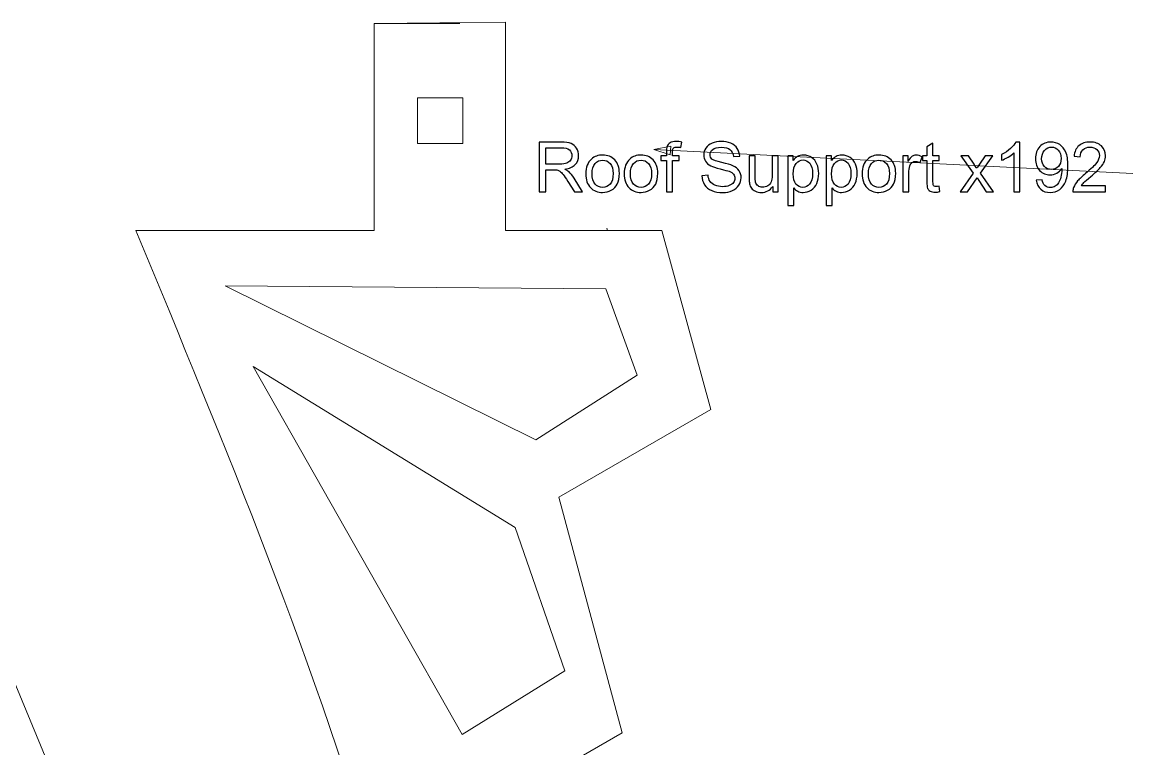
# Model space of a CAD drawing. Header units: inches. Extents: x -60.4 to -14.9, y -20.3 to 14.1.
# Drawn here: x -21.366 to -18.684, y -13.742 to -11.988 of the extents above; entities that cross this region are included whole.
import ezdxf

# ---------------------------------------------------------------- set-up
doc = ezdxf.new("R2010")
doc.units = ezdxf.units.IN
doc.header["$MEASUREMENT"] = 0
doc.layers.add('Master Desktop', color=7, linetype='Continuous', plot=False)

msp = doc.modelspace()

# ---------------------------------------------------------------- linework, layer by layer
at = {"layer": 'Master Desktop', "lineweight": 9}
msp.add_open_spline([(-20.589, -14.1475), (-20.589, -14.1475), (-20.4895, -14.1148), (-20.4895, -14.1148), (-20.4895, -14.1148), (-20.6534, -13.5391), (-20.8791, -13.0033), (-21.091, -12.491), (-21.091, -12.491), (-21.091, -12.491), (-20.5155, -12.491), (-20.5155, -12.491), (-20.5155, -12.491), (-20.5155, -12.491), (-20.5155, -12.241), (-20.5155, -12.241), (-20.5155, -12.241), (-20.5155, -12.241), (-20.5158, -11.991), (-20.5158, -11.991), (-20.5158, -11.991), (-20.5158, -11.991), (-20.1986, -11.9882), (-20.1986, -11.9882), (-20.1986, -11.9882), (-20.1986, -11.9882), (-20.1989, -12.241), (-20.1989, -12.241), (-20.1989, -12.241), (-20.1989, -12.241), (-20.1989, -12.491), (-20.1989, -12.491), (-20.1989, -12.491), (-20.1989, -12.491), (-19.8208, -12.491), (-19.8208, -12.491), (-19.8208, -12.491), (-19.8208, -12.491), (-19.7031, -12.9231), (-19.7031, -12.9231), (-19.7031, -12.9231), (-19.7031, -12.9231), (-20.0695, -13.1346), (-20.0695, -13.1346), (-20.0695, -13.1346), (-20.0695, -13.1346), (-19.9171, -13.7033), (-19.9171, -13.7033), (-19.9171, -13.7033), (-19.9171, -13.7033), (-20.2807, -13.9132), (-20.2807, -13.9132), (-20.2807, -13.9132), (-20.2807, -13.9132), (-20.1525, -14.3914), (-20.1525, -14.3914), (-20.1525, -14.3914), (-20.1525, -14.3914), (-20.3746, -14.529), (-20.3746, -14.529), (-20.3746, -14.529), (-20.3746, -14.529), (-20.4671, -14.5679), (-20.4671, -14.5679), (-20.4671, -14.5679), (-20.4671, -14.5679), (-20.6886, -14.6111), (-20.6886, -14.6111), (-20.6886, -14.6111), (-20.6886, -14.6111), (-20.7922, -14.2223), (-20.7922, -14.2223), (-20.7922, -14.2223), (-20.7922, -14.2223), (-20.589, -14.1475), (-20.589, -14.1475)], degree=3, knots=[0, 0, 0, 0, 0.05, 0.05, 0.05, 0.05, 0.1, 0.1, 0.1, 0.1, 0.15, 0.15, 0.15, 0.15, 0.2, 0.2, 0.2, 0.2, 0.25, 0.25, 0.25, 0.25, 0.3, 0.3, 0.3, 0.3, 0.35, 0.35, 0.35, 0.35, 0.4, 0.4, 0.4, 0.4, 0.45, 0.45, 0.45, 0.45, 0.5, 0.5, 0.5, 0.5, 0.55, 0.55, 0.55, 0.55, 0.6, 0.6, 0.6, 0.6, 0.65, 0.65, 0.65, 0.65, 0.7, 0.7, 0.7, 0.7, 0.75, 0.75, 0.75, 0.75, 0.8, 0.8, 0.8, 0.8, 0.85, 0.85, 0.85, 0.85, 0.9, 0.9, 0.9, 0.9, 1, 1, 1, 1], dxfattribs=at)
at = {"layer": 'Master Desktop', "color": 1, "lineweight": 9}
for points in [[(-20.5158, -11.991), (-20.5158, -11.991), (-20.3089, -11.991), (-20.3089, -11.991)], [(-20.6256, -12.491), (-20.6256, -12.491), (-21.091, -12.491), (-21.091, -12.491)], [(-19.9524, -12.491), (-19.9524, -12.491), (-20.1989, -12.491), (-20.1989, -12.491)], [(-19.9524, -12.491), (-19.9524, -12.491), (-19.954, -12.4852), (-19.954, -12.4852)]]:
    msp.add_open_spline(points, degree=3, dxfattribs=at)
at = {"layer": 'Master Desktop', "color": 5, "lineweight": 9}
for points in [[(-20.4112, -12.171), (-20.4112, -12.171), (-20.4112, -12.281), (-20.4112, -12.281), (-20.4112, -12.281), (-20.4112, -12.281), (-20.3012, -12.281), (-20.3012, -12.281), (-20.3012, -12.281), (-20.3012, -12.281), (-20.3012, -12.171), (-20.3012, -12.171), (-20.3012, -12.171), (-20.3012, -12.171), (-20.4112, -12.171), (-20.4112, -12.171)], [(-20.1257, -12.9964), (-20.1257, -12.9964), (-20.8757, -12.6241), (-20.8757, -12.6241), (-20.8757, -12.6241), (-20.8757, -12.6241), (-19.9564, -12.6319), (-19.9564, -12.6319), (-19.9564, -12.6319), (-19.9564, -12.6319), (-19.8809, -12.8402), (-19.8809, -12.8402), (-19.8809, -12.8402), (-19.8809, -12.8402), (-20.1257, -12.9964), (-20.1257, -12.9964)], [(-20.3028, -13.7074), (-20.3028, -13.7074), (-20.808, -12.8194), (-20.808, -12.8194), (-20.808, -12.8194), (-20.808, -12.8194), (-20.1752, -13.2074), (-20.1752, -13.2074), (-20.1752, -13.2074), (-20.1752, -13.2074), (-20.0554, -13.5537), (-20.0554, -13.5537), (-20.0554, -13.5537), (-20.0554, -13.5537), (-20.3028, -13.7074), (-20.3028, -13.7074)]]:
    msp.add_open_spline(points, degree=3, knots=[0, 0, 0, 0, 0.2, 0.2, 0.2, 0.2, 0.4, 0.4, 0.4, 0.4, 0.6, 0.6, 0.6, 0.6, 1, 1, 1, 1], dxfattribs=at)
at = {"layer": 'Master Desktop', "color": 155}
for points, knots in [([(-20.1173, -12.3972), (-20.1173, -12.3972), (-20.1173, -12.2779), (-20.1173, -12.2779), (-20.1173, -12.2779), (-20.1173, -12.2779), (-20.0644, -12.2779), (-20.0644, -12.2779), (-20.0644, -12.2779), (-20.0537, -12.2779), (-20.0457, -12.279), (-20.0401, -12.2811), (-20.0401, -12.2811), (-20.0346, -12.2832), (-20.0302, -12.287), (-20.0269, -12.2924), (-20.0269, -12.2924), (-20.0236, -12.2979), (-20.0219, -12.3039), (-20.0219, -12.3104), (-20.0219, -12.3104), (-20.0219, -12.3189), (-20.0247, -12.326), (-20.0302, -12.3318), (-20.0302, -12.3318), (-20.0356, -12.3376), (-20.0441, -12.3413), (-20.0555, -12.3429), (-20.0555, -12.3429), (-20.0513, -12.3449), (-20.0482, -12.3469), (-20.046, -12.3488), (-20.046, -12.3488), (-20.0414, -12.3531), (-20.037, -12.3584), (-20.0329, -12.3647), (-20.0329, -12.3647), (-20.0329, -12.3647), (-20.0123, -12.3972), (-20.0123, -12.3972), (-20.0123, -12.3972), (-20.0123, -12.3972), (-20.032, -12.3972), (-20.032, -12.3972), (-20.032, -12.3972), (-20.032, -12.3972), (-20.0478, -12.3724), (-20.0478, -12.3724), (-20.0478, -12.3724), (-20.0524, -12.3652), (-20.0562, -12.3597), (-20.0592, -12.3559), (-20.0592, -12.3559), (-20.0622, -12.3521), (-20.0648, -12.3495), (-20.0672, -12.3479), (-20.0672, -12.3479), (-20.0695, -12.3464), (-20.0719, -12.3454), (-20.0744, -12.3448), (-20.0744, -12.3448), (-20.0762, -12.3444), (-20.0791, -12.3442), (-20.0832, -12.3442), (-20.0832, -12.3442), (-20.0832, -12.3442), (-20.1014, -12.3442), (-20.1014, -12.3442), (-20.1014, -12.3442), (-20.1014, -12.3442), (-20.1014, -12.3972), (-20.1014, -12.3972), (-20.1014, -12.3972), (-20.1014, -12.3972), (-20.1173, -12.3972), (-20.1173, -12.3972)], [0, 0, 0, 0, 0.05, 0.05, 0.05, 0.05, 0.1, 0.1, 0.1, 0.1, 0.15, 0.15, 0.15, 0.15, 0.2, 0.2, 0.2, 0.2, 0.25, 0.25, 0.25, 0.25, 0.3, 0.3, 0.3, 0.3, 0.35, 0.35, 0.35, 0.35, 0.4, 0.4, 0.4, 0.4, 0.45, 0.45, 0.45, 0.45, 0.5, 0.5, 0.5, 0.5, 0.55, 0.55, 0.55, 0.55, 0.6, 0.6, 0.6, 0.6, 0.65, 0.65, 0.65, 0.65, 0.7, 0.7, 0.7, 0.7, 0.75, 0.75, 0.75, 0.75, 0.8, 0.8, 0.8, 0.8, 0.85, 0.85, 0.85, 0.85, 0.9, 0.9, 0.9, 0.9, 1, 1, 1, 1]), ([(-19.8102, -12.3972), (-19.8102, -12.3972), (-19.8102, -12.3221), (-19.8102, -12.3221), (-19.8102, -12.3221), (-19.8102, -12.3221), (-19.8232, -12.3221), (-19.8232, -12.3221), (-19.8232, -12.3221), (-19.8232, -12.3221), (-19.8232, -12.3107), (-19.8232, -12.3107), (-19.8232, -12.3107), (-19.8232, -12.3107), (-19.8102, -12.3107), (-19.8102, -12.3107), (-19.8102, -12.3107), (-19.8102, -12.3107), (-19.8102, -12.3016), (-19.8102, -12.3016), (-19.8102, -12.3016), (-19.8102, -12.2957), (-19.8097, -12.2914), (-19.8087, -12.2886), (-19.8087, -12.2886), (-19.8072, -12.2849), (-19.8048, -12.2818), (-19.8012, -12.2794), (-19.8012, -12.2794), (-19.7977, -12.2771), (-19.7927, -12.2759), (-19.7864, -12.2759), (-19.7864, -12.2759), (-19.7822, -12.2759), (-19.7777, -12.2764), (-19.7727, -12.2774), (-19.7727, -12.2774), (-19.7727, -12.2774), (-19.7749, -12.2902), (-19.7749, -12.2902), (-19.7749, -12.2902), (-19.7779, -12.2897), (-19.7808, -12.2894), (-19.7835, -12.2894), (-19.7835, -12.2894), (-19.7879, -12.2894), (-19.7911, -12.2903), (-19.7929, -12.2922), (-19.7929, -12.2922), (-19.7948, -12.2941), (-19.7957, -12.2976), (-19.7957, -12.3028), (-19.7957, -12.3028), (-19.7957, -12.3028), (-19.7957, -12.3107), (-19.7957, -12.3107), (-19.7957, -12.3107), (-19.7957, -12.3107), (-19.7789, -12.3107), (-19.7789, -12.3107), (-19.7789, -12.3107), (-19.7789, -12.3107), (-19.7789, -12.3221), (-19.7789, -12.3221), (-19.7789, -12.3221), (-19.7789, -12.3221), (-19.7955, -12.3221), (-19.7955, -12.3221), (-19.7955, -12.3221), (-19.7955, -12.3221), (-19.7955, -12.3972), (-19.7955, -12.3972), (-19.7955, -12.3972), (-19.7955, -12.3972), (-19.8102, -12.3972), (-19.8102, -12.3972)], [0, 0, 0, 0, 0.05, 0.05, 0.05, 0.05, 0.1, 0.1, 0.1, 0.1, 0.15, 0.15, 0.15, 0.15, 0.2, 0.2, 0.2, 0.2, 0.25, 0.25, 0.25, 0.25, 0.3, 0.3, 0.3, 0.3, 0.35, 0.35, 0.35, 0.35, 0.4, 0.4, 0.4, 0.4, 0.45, 0.45, 0.45, 0.45, 0.5, 0.5, 0.5, 0.5, 0.55, 0.55, 0.55, 0.55, 0.6, 0.6, 0.6, 0.6, 0.65, 0.65, 0.65, 0.65, 0.7, 0.7, 0.7, 0.7, 0.75, 0.75, 0.75, 0.75, 0.8, 0.8, 0.8, 0.8, 0.85, 0.85, 0.85, 0.85, 0.9, 0.9, 0.9, 0.9, 1, 1, 1, 1]), ([(-19.7244, -12.3589), (-19.7244, -12.3589), (-19.7096, -12.3576), (-19.7096, -12.3576), (-19.7096, -12.3576), (-19.7089, -12.3636), (-19.7072, -12.3685), (-19.7047, -12.3723), (-19.7047, -12.3723), (-19.7021, -12.3762), (-19.6981, -12.3793), (-19.6927, -12.3817), (-19.6927, -12.3817), (-19.6872, -12.384), (-19.6811, -12.3852), (-19.6744, -12.3852), (-19.6744, -12.3852), (-19.6683, -12.3852), (-19.663, -12.3843), (-19.6584, -12.3825), (-19.6584, -12.3825), (-19.6538, -12.3807), (-19.6504, -12.3782), (-19.6481, -12.3751), (-19.6481, -12.3751), (-19.6459, -12.372), (-19.6447, -12.3686), (-19.6447, -12.3649), (-19.6447, -12.3649), (-19.6447, -12.3612), (-19.6458, -12.3579), (-19.648, -12.3551), (-19.648, -12.3551), (-19.6502, -12.3523), (-19.6537, -12.35), (-19.6587, -12.3481), (-19.6587, -12.3481), (-19.6619, -12.3469), (-19.669, -12.3449), (-19.68, -12.3423), (-19.68, -12.3423), (-19.691, -12.3396), (-19.6986, -12.3372), (-19.703, -12.3348), (-19.703, -12.3348), (-19.7087, -12.3318), (-19.7129, -12.3281), (-19.7157, -12.3237), (-19.7157, -12.3237), (-19.7185, -12.3193), (-19.7199, -12.3143), (-19.7199, -12.3088), (-19.7199, -12.3088), (-19.7199, -12.3028), (-19.7182, -12.2971), (-19.7148, -12.2919), (-19.7148, -12.2919), (-19.7114, -12.2867), (-19.7064, -12.2827), (-19.6998, -12.28), (-19.6998, -12.28), (-19.6932, -12.2772), (-19.6859, -12.2759), (-19.6779, -12.2759), (-19.6779, -12.2759), (-19.6691, -12.2759), (-19.6613, -12.2773), (-19.6545, -12.2802), (-19.6545, -12.2802), (-19.6478, -12.283), (-19.6426, -12.2872), (-19.6389, -12.2927), (-19.6389, -12.2927), (-19.6353, -12.2983), (-19.6334, -12.3046), (-19.6331, -12.3116), (-19.6331, -12.3116), (-19.6331, -12.3116), (-19.6482, -12.3127), (-19.6482, -12.3127), (-19.6482, -12.3127), (-19.649, -12.3052), (-19.6518, -12.2995), (-19.6565, -12.2957), (-19.6565, -12.2957), (-19.6612, -12.2918), (-19.6681, -12.2899), (-19.6773, -12.2899), (-19.6773, -12.2899), (-19.6869, -12.2899), (-19.6938, -12.2916), (-19.6982, -12.2951), (-19.6982, -12.2951), (-19.7025, -12.2986), (-19.7047, -12.3029), (-19.7047, -12.3078), (-19.7047, -12.3078), (-19.7047, -12.3121), (-19.7032, -12.3156), (-19.7001, -12.3184), (-19.7001, -12.3184), (-19.697, -12.3211), (-19.6891, -12.324), (-19.6763, -12.3269), (-19.6763, -12.3269), (-19.6635, -12.3298), (-19.6547, -12.3323), (-19.6499, -12.3345), (-19.6499, -12.3345), (-19.643, -12.3377), (-19.6378, -12.3417), (-19.6345, -12.3466), (-19.6345, -12.3466), (-19.6312, -12.3515), (-19.6296, -12.3572), (-19.6296, -12.3636), (-19.6296, -12.3636), (-19.6296, -12.3699), (-19.6314, -12.3759), (-19.635, -12.3815), (-19.635, -12.3815), (-19.6387, -12.3871), (-19.6439, -12.3914), (-19.6507, -12.3946), (-19.6507, -12.3946), (-19.6575, -12.3977), (-19.6651, -12.3992), (-19.6736, -12.3992), (-19.6736, -12.3992), (-19.6844, -12.3992), (-19.6934, -12.3976), (-19.7007, -12.3945), (-19.7007, -12.3945), (-19.708, -12.3914), (-19.7137, -12.3866), (-19.7179, -12.3803), (-19.7179, -12.3803), (-19.722, -12.374), (-19.7242, -12.3669), (-19.7244, -12.3589)], [0, 0, 0, 0, 0.027778, 0.027778, 0.027778, 0.027778, 0.055556, 0.055556, 0.055556, 0.055556, 0.083333, 0.083333, 0.083333, 0.083333, 0.111111, 0.111111, 0.111111, 0.111111, 0.138889, 0.138889, 0.138889, 0.138889, 0.166667, 0.166667, 0.166667, 0.166667, 0.194444, 0.194444, 0.194444, 0.194444, 0.222222, 0.222222, 0.222222, 0.222222, 0.25, 0.25, 0.25, 0.25, 0.277778, 0.277778, 0.277778, 0.277778, 0.305556, 0.305556, 0.305556, 0.305556, 0.333333, 0.333333, 0.333333, 0.333333, 0.361111, 0.361111, 0.361111, 0.361111, 0.388889, 0.388889, 0.388889, 0.388889, 0.416667, 0.416667, 0.416667, 0.416667, 0.444444, 0.444444, 0.444444, 0.444444, 0.472222, 0.472222, 0.472222, 0.472222, 0.5, 0.5, 0.5, 0.5, 0.527778, 0.527778, 0.527778, 0.527778, 0.555556, 0.555556, 0.555556, 0.555556, 0.583333, 0.583333, 0.583333, 0.583333, 0.611111, 0.611111, 0.611111, 0.611111, 0.638889, 0.638889, 0.638889, 0.638889, 0.666667, 0.666667, 0.666667, 0.666667, 0.694444, 0.694444, 0.694444, 0.694444, 0.722222, 0.722222, 0.722222, 0.722222, 0.75, 0.75, 0.75, 0.75, 0.777778, 0.777778, 0.777778, 0.777778, 0.805556, 0.805556, 0.805556, 0.805556, 0.833333, 0.833333, 0.833333, 0.833333, 0.861111, 0.861111, 0.861111, 0.861111, 0.888889, 0.888889, 0.888889, 0.888889, 0.916667, 0.916667, 0.916667, 0.916667, 0.944444, 0.944444, 0.944444, 0.944444, 1, 1, 1, 1]), ([(-19.1518, -12.3841), (-19.1518, -12.3841), (-19.1498, -12.3971), (-19.1498, -12.3971), (-19.1498, -12.3971), (-19.1539, -12.3979), (-19.1576, -12.3984), (-19.1608, -12.3984), (-19.1608, -12.3984), (-19.1661, -12.3984), (-19.1702, -12.3976), (-19.1732, -12.3959), (-19.1732, -12.3959), (-19.1761, -12.3942), (-19.1782, -12.392), (-19.1794, -12.3892), (-19.1794, -12.3892), (-19.1806, -12.3865), (-19.1811, -12.3807), (-19.1811, -12.3719), (-19.1811, -12.3719), (-19.1811, -12.3719), (-19.1811, -12.3221), (-19.1811, -12.3221), (-19.1811, -12.3221), (-19.1811, -12.3221), (-19.192, -12.3221), (-19.192, -12.3221), (-19.192, -12.3221), (-19.192, -12.3221), (-19.192, -12.3107), (-19.192, -12.3107), (-19.192, -12.3107), (-19.192, -12.3107), (-19.1811, -12.3107), (-19.1811, -12.3107), (-19.1811, -12.3107), (-19.1811, -12.3107), (-19.1811, -12.2893), (-19.1811, -12.2893), (-19.1811, -12.2893), (-19.1811, -12.2893), (-19.1665, -12.2805), (-19.1665, -12.2805), (-19.1665, -12.2805), (-19.1665, -12.2805), (-19.1665, -12.3107), (-19.1665, -12.3107), (-19.1665, -12.3107), (-19.1665, -12.3107), (-19.1518, -12.3107), (-19.1518, -12.3107), (-19.1518, -12.3107), (-19.1518, -12.3107), (-19.1518, -12.3221), (-19.1518, -12.3221), (-19.1518, -12.3221), (-19.1518, -12.3221), (-19.1665, -12.3221), (-19.1665, -12.3221), (-19.1665, -12.3221), (-19.1665, -12.3221), (-19.1665, -12.3727), (-19.1665, -12.3727), (-19.1665, -12.3727), (-19.1665, -12.3769), (-19.1662, -12.3796), (-19.1657, -12.3808), (-19.1657, -12.3808), (-19.1652, -12.382), (-19.1644, -12.3829), (-19.1632, -12.3837), (-19.1632, -12.3837), (-19.162, -12.3844), (-19.1604, -12.3847), (-19.1582, -12.3847), (-19.1582, -12.3847), (-19.1566, -12.3847), (-19.1544, -12.3845), (-19.1518, -12.3841)], [0, 0, 0, 0, 0.047619, 0.047619, 0.047619, 0.047619, 0.095238, 0.095238, 0.095238, 0.095238, 0.142857, 0.142857, 0.142857, 0.142857, 0.190476, 0.190476, 0.190476, 0.190476, 0.238095, 0.238095, 0.238095, 0.238095, 0.285714, 0.285714, 0.285714, 0.285714, 0.333333, 0.333333, 0.333333, 0.333333, 0.380952, 0.380952, 0.380952, 0.380952, 0.428571, 0.428571, 0.428571, 0.428571, 0.47619, 0.47619, 0.47619, 0.47619, 0.52381, 0.52381, 0.52381, 0.52381, 0.571429, 0.571429, 0.571429, 0.571429, 0.619048, 0.619048, 0.619048, 0.619048, 0.666667, 0.666667, 0.666667, 0.666667, 0.714286, 0.714286, 0.714286, 0.714286, 0.761905, 0.761905, 0.761905, 0.761905, 0.809524, 0.809524, 0.809524, 0.809524, 0.857143, 0.857143, 0.857143, 0.857143, 0.904762, 0.904762, 0.904762, 0.904762, 1, 1, 1, 1]), ([(-18.9567, -12.3972), (-18.9567, -12.3972), (-18.9714, -12.3972), (-18.9714, -12.3972), (-18.9714, -12.3972), (-18.9714, -12.3972), (-18.9714, -12.3038), (-18.9714, -12.3038), (-18.9714, -12.3038), (-18.9749, -12.3072), (-18.9795, -12.3106), (-18.9852, -12.3139), (-18.9852, -12.3139), (-18.991, -12.3173), (-18.9961, -12.3198), (-19.0007, -12.3215), (-19.0007, -12.3215), (-19.0007, -12.3215), (-19.0007, -12.3073), (-19.0007, -12.3073), (-19.0007, -12.3073), (-18.9925, -12.3035), (-18.9853, -12.2988), (-18.9792, -12.2933), (-18.9792, -12.2933), (-18.973, -12.2879), (-18.9687, -12.2826), (-18.9661, -12.2774), (-18.9661, -12.2774), (-18.9661, -12.2774), (-18.9567, -12.2774), (-18.9567, -12.2774), (-18.9567, -12.2774), (-18.9567, -12.2774), (-18.9567, -12.3972), (-18.9567, -12.3972)], [0, 0, 0, 0, 0.1, 0.1, 0.1, 0.1, 0.2, 0.2, 0.2, 0.2, 0.3, 0.3, 0.3, 0.3, 0.4, 0.4, 0.4, 0.4, 0.5, 0.5, 0.5, 0.5, 0.6, 0.6, 0.6, 0.6, 0.7, 0.7, 0.7, 0.7, 0.8, 0.8, 0.8, 0.8, 1, 1, 1, 1]), ([(-18.9168, -12.3696), (-18.9168, -12.3696), (-18.9028, -12.3684), (-18.9028, -12.3684), (-18.9028, -12.3684), (-18.9016, -12.375), (-18.8994, -12.3798), (-18.896, -12.3827), (-18.896, -12.3827), (-18.8926, -12.3857), (-18.8883, -12.3872), (-18.883, -12.3872), (-18.883, -12.3872), (-18.8785, -12.3872), (-18.8746, -12.3862), (-18.8712, -12.3841), (-18.8712, -12.3841), (-18.8678, -12.3821), (-18.865, -12.3793), (-18.8629, -12.3758), (-18.8629, -12.3758), (-18.8607, -12.3724), (-18.8589, -12.3677), (-18.8574, -12.3619), (-18.8574, -12.3619), (-18.856, -12.356), (-18.8552, -12.35), (-18.8552, -12.3439), (-18.8552, -12.3439), (-18.8552, -12.3433), (-18.8553, -12.3423), (-18.8553, -12.341), (-18.8553, -12.341), (-18.8582, -12.3457), (-18.8622, -12.3495), (-18.8673, -12.3524), (-18.8673, -12.3524), (-18.8724, -12.3553), (-18.8779, -12.3567), (-18.8837, -12.3567), (-18.8837, -12.3567), (-18.8936, -12.3567), (-18.9019, -12.3531), (-18.9088, -12.346), (-18.9088, -12.346), (-18.9156, -12.3388), (-18.919, -12.3294), (-18.919, -12.3177), (-18.919, -12.3177), (-18.919, -12.3056), (-18.9154, -12.2958), (-18.9083, -12.2884), (-18.9083, -12.2884), (-18.9012, -12.2811), (-18.8923, -12.2774), (-18.8815, -12.2774), (-18.8815, -12.2774), (-18.8738, -12.2774), (-18.8667, -12.2795), (-18.8603, -12.2837), (-18.8603, -12.2837), (-18.8539, -12.2878), (-18.849, -12.2938), (-18.8457, -12.3015), (-18.8457, -12.3015), (-18.8423, -12.3092), (-18.8407, -12.3204), (-18.8407, -12.3351), (-18.8407, -12.3351), (-18.8407, -12.3503), (-18.8423, -12.3625), (-18.8456, -12.3715), (-18.8456, -12.3715), (-18.8489, -12.3806), (-18.8539, -12.3874), (-18.8604, -12.3921), (-18.8604, -12.3921), (-18.8669, -12.3969), (-18.8745, -12.3992), (-18.8833, -12.3992), (-18.8833, -12.3992), (-18.8927, -12.3992), (-18.9003, -12.3966), (-18.9062, -12.3914), (-18.9062, -12.3914), (-18.9121, -12.3862), (-18.9156, -12.3789), (-18.9168, -12.3696)], [0, 0, 0, 0, 0.043478, 0.043478, 0.043478, 0.043478, 0.086957, 0.086957, 0.086957, 0.086957, 0.130435, 0.130435, 0.130435, 0.130435, 0.173913, 0.173913, 0.173913, 0.173913, 0.217391, 0.217391, 0.217391, 0.217391, 0.26087, 0.26087, 0.26087, 0.26087, 0.304348, 0.304348, 0.304348, 0.304348, 0.347826, 0.347826, 0.347826, 0.347826, 0.391304, 0.391304, 0.391304, 0.391304, 0.434783, 0.434783, 0.434783, 0.434783, 0.478261, 0.478261, 0.478261, 0.478261, 0.521739, 0.521739, 0.521739, 0.521739, 0.565217, 0.565217, 0.565217, 0.565217, 0.608696, 0.608696, 0.608696, 0.608696, 0.652174, 0.652174, 0.652174, 0.652174, 0.695652, 0.695652, 0.695652, 0.695652, 0.73913, 0.73913, 0.73913, 0.73913, 0.782609, 0.782609, 0.782609, 0.782609, 0.826087, 0.826087, 0.826087, 0.826087, 0.869565, 0.869565, 0.869565, 0.869565, 0.913043, 0.913043, 0.913043, 0.913043, 1, 1, 1, 1]), ([(-18.7495, -12.3832), (-18.7495, -12.3832), (-18.7495, -12.3972), (-18.7495, -12.3972), (-18.7495, -12.3972), (-18.7495, -12.3972), (-18.8285, -12.3972), (-18.8285, -12.3972), (-18.8285, -12.3972), (-18.8286, -12.3937), (-18.828, -12.3903), (-18.8267, -12.387), (-18.8267, -12.387), (-18.8247, -12.3817), (-18.8215, -12.3764), (-18.817, -12.3712), (-18.817, -12.3712), (-18.8125, -12.366), (-18.8061, -12.36), (-18.7978, -12.3532), (-18.7978, -12.3532), (-18.7849, -12.3425), (-18.7761, -12.3341), (-18.7716, -12.3279), (-18.7716, -12.3279), (-18.7669, -12.3217), (-18.7646, -12.3158), (-18.7646, -12.3102), (-18.7646, -12.3102), (-18.7646, -12.3044), (-18.7667, -12.2995), (-18.7709, -12.2955), (-18.7709, -12.2955), (-18.7751, -12.2916), (-18.7805, -12.2896), (-18.7872, -12.2896), (-18.7872, -12.2896), (-18.7943, -12.2896), (-18.7999, -12.2917), (-18.8042, -12.2959), (-18.8042, -12.2959), (-18.8084, -12.3001), (-18.8106, -12.3059), (-18.8106, -12.3134), (-18.8106, -12.3134), (-18.8106, -12.3134), (-18.8256, -12.3119), (-18.8256, -12.3119), (-18.8256, -12.3119), (-18.8246, -12.3007), (-18.8207, -12.2921), (-18.814, -12.2862), (-18.814, -12.2862), (-18.8072, -12.2803), (-18.7982, -12.2774), (-18.7869, -12.2774), (-18.7869, -12.2774), (-18.7754, -12.2774), (-18.7663, -12.2806), (-18.7597, -12.2869), (-18.7597, -12.2869), (-18.753, -12.2933), (-18.7496, -12.3012), (-18.7496, -12.3106), (-18.7496, -12.3106), (-18.7496, -12.3153), (-18.7506, -12.32), (-18.7526, -12.3246), (-18.7526, -12.3246), (-18.7545, -12.3293), (-18.7578, -12.3341), (-18.7623, -12.3392), (-18.7623, -12.3392), (-18.7669, -12.3443), (-18.7744, -12.3514), (-18.7849, -12.3602), (-18.7849, -12.3602), (-18.7937, -12.3676), (-18.7994, -12.3726), (-18.8019, -12.3753), (-18.8019, -12.3753), (-18.8044, -12.3779), (-18.8064, -12.3806), (-18.8081, -12.3832), (-18.8081, -12.3832), (-18.8081, -12.3832), (-18.7495, -12.3832), (-18.7495, -12.3832)], [0, 0, 0, 0, 0.043478, 0.043478, 0.043478, 0.043478, 0.086957, 0.086957, 0.086957, 0.086957, 0.130435, 0.130435, 0.130435, 0.130435, 0.173913, 0.173913, 0.173913, 0.173913, 0.217391, 0.217391, 0.217391, 0.217391, 0.26087, 0.26087, 0.26087, 0.26087, 0.304348, 0.304348, 0.304348, 0.304348, 0.347826, 0.347826, 0.347826, 0.347826, 0.391304, 0.391304, 0.391304, 0.391304, 0.434783, 0.434783, 0.434783, 0.434783, 0.478261, 0.478261, 0.478261, 0.478261, 0.521739, 0.521739, 0.521739, 0.521739, 0.565217, 0.565217, 0.565217, 0.565217, 0.608696, 0.608696, 0.608696, 0.608696, 0.652174, 0.652174, 0.652174, 0.652174, 0.695652, 0.695652, 0.695652, 0.695652, 0.73913, 0.73913, 0.73913, 0.73913, 0.782609, 0.782609, 0.782609, 0.782609, 0.826087, 0.826087, 0.826087, 0.826087, 0.869565, 0.869565, 0.869565, 0.869565, 0.913043, 0.913043, 0.913043, 0.913043, 1, 1, 1, 1]), ([(-20.1014, -12.3306), (-20.1014, -12.3306), (-20.0675, -12.3306), (-20.0675, -12.3306), (-20.0675, -12.3306), (-20.0603, -12.3306), (-20.0547, -12.3298), (-20.0507, -12.3283), (-20.0507, -12.3283), (-20.0466, -12.3268), (-20.0435, -12.3244), (-20.0414, -12.3211), (-20.0414, -12.3211), (-20.0393, -12.3179), (-20.0383, -12.3143), (-20.0383, -12.3104), (-20.0383, -12.3104), (-20.0383, -12.3048), (-20.0403, -12.3001), (-20.0444, -12.2965), (-20.0444, -12.2965), (-20.0485, -12.2929), (-20.0549, -12.2911), (-20.0637, -12.2911), (-20.0637, -12.2911), (-20.0637, -12.2911), (-20.1014, -12.2911), (-20.1014, -12.2911), (-20.1014, -12.2911), (-20.1014, -12.2911), (-20.1014, -12.3306), (-20.1014, -12.3306)], [0, 0, 0, 0, 0.111111, 0.111111, 0.111111, 0.111111, 0.222222, 0.222222, 0.222222, 0.222222, 0.333333, 0.333333, 0.333333, 0.333333, 0.444444, 0.444444, 0.444444, 0.444444, 0.555556, 0.555556, 0.555556, 0.555556, 0.666667, 0.666667, 0.666667, 0.666667, 0.777778, 0.777778, 0.777778, 0.777778, 1, 1, 1, 1]), ([(-18.857, -12.3169), (-18.857, -12.3085), (-18.8592, -12.3019), (-18.8637, -12.2969), (-18.8637, -12.2969), (-18.8681, -12.292), (-18.8735, -12.2896), (-18.8798, -12.2896), (-18.8798, -12.2896), (-18.8864, -12.2896), (-18.892, -12.2922), (-18.8968, -12.2975), (-18.8968, -12.2975), (-18.9016, -12.3028), (-18.904, -12.3097), (-18.904, -12.3181), (-18.904, -12.3181), (-18.904, -12.3257), (-18.9017, -12.3319), (-18.8972, -12.3366), (-18.8972, -12.3366), (-18.8926, -12.3414), (-18.887, -12.3437), (-18.8802, -12.3437), (-18.8802, -12.3437), (-18.8734, -12.3437), (-18.8679, -12.3414), (-18.8635, -12.3366), (-18.8635, -12.3366), (-18.8592, -12.3319), (-18.857, -12.3253), (-18.857, -12.3169)], [0, 0, 0, 0, 0.111111, 0.111111, 0.111111, 0.111111, 0.222222, 0.222222, 0.222222, 0.222222, 0.333333, 0.333333, 0.333333, 0.333333, 0.444444, 0.444444, 0.444444, 0.444444, 0.555556, 0.555556, 0.555556, 0.555556, 0.666667, 0.666667, 0.666667, 0.666667, 0.777778, 0.777778, 0.777778, 0.777778, 1, 1, 1, 1]), ([(-20.0046, -12.354), (-20.0046, -12.338), (-20.0001, -12.3262), (-19.9912, -12.3185), (-19.9912, -12.3185), (-19.9838, -12.3121), (-19.9747, -12.3089), (-19.964, -12.3089), (-19.964, -12.3089), (-19.9522, -12.3089), (-19.9424, -12.3128), (-19.9349, -12.3206), (-19.9349, -12.3206), (-19.9274, -12.3283), (-19.9236, -12.3391), (-19.9236, -12.3527), (-19.9236, -12.3527), (-19.9236, -12.3639), (-19.9252, -12.3726), (-19.9286, -12.3789), (-19.9286, -12.3789), (-19.9319, -12.3853), (-19.9368, -12.3902), (-19.9432, -12.3938), (-19.9432, -12.3938), (-19.9495, -12.3973), (-19.9565, -12.3991), (-19.964, -12.3991), (-19.964, -12.3991), (-19.9761, -12.3991), (-19.9859, -12.3952), (-19.9934, -12.3874), (-19.9934, -12.3874), (-20.0009, -12.3797), (-20.0046, -12.3685), (-20.0046, -12.354)], [0, 0, 0, 0, 0.1, 0.1, 0.1, 0.1, 0.2, 0.2, 0.2, 0.2, 0.3, 0.3, 0.3, 0.3, 0.4, 0.4, 0.4, 0.4, 0.5, 0.5, 0.5, 0.5, 0.6, 0.6, 0.6, 0.6, 0.7, 0.7, 0.7, 0.7, 0.8, 0.8, 0.8, 0.8, 1, 1, 1, 1]), ([(-19.9896, -12.354), (-19.9896, -12.3651), (-19.9872, -12.3733), (-19.9823, -12.3788), (-19.9823, -12.3788), (-19.9775, -12.3843), (-19.9714, -12.3871), (-19.964, -12.3871), (-19.964, -12.3871), (-19.9567, -12.3871), (-19.9507, -12.3843), (-19.9458, -12.3788), (-19.9458, -12.3788), (-19.941, -12.3732), (-19.9386, -12.3648), (-19.9386, -12.3535), (-19.9386, -12.3535), (-19.9386, -12.3429), (-19.941, -12.3348), (-19.9459, -12.3293), (-19.9459, -12.3293), (-19.9507, -12.3238), (-19.9568, -12.3211), (-19.964, -12.3211), (-19.964, -12.3211), (-19.9714, -12.3211), (-19.9775, -12.3238), (-19.9823, -12.3292), (-19.9823, -12.3292), (-19.9872, -12.3347), (-19.9896, -12.343), (-19.9896, -12.354)], [0, 0, 0, 0, 0.111111, 0.111111, 0.111111, 0.111111, 0.222222, 0.222222, 0.222222, 0.222222, 0.333333, 0.333333, 0.333333, 0.333333, 0.444444, 0.444444, 0.444444, 0.444444, 0.555556, 0.555556, 0.555556, 0.555556, 0.666667, 0.666667, 0.666667, 0.666667, 0.777778, 0.777778, 0.777778, 0.777778, 1, 1, 1, 1]), ([(-19.9119, -12.354), (-19.9119, -12.338), (-19.9074, -12.3262), (-19.8985, -12.3185), (-19.8985, -12.3185), (-19.8911, -12.3121), (-19.882, -12.3089), (-19.8713, -12.3089), (-19.8713, -12.3089), (-19.8595, -12.3089), (-19.8497, -12.3128), (-19.8422, -12.3206), (-19.8422, -12.3206), (-19.8347, -12.3283), (-19.8309, -12.3391), (-19.8309, -12.3527), (-19.8309, -12.3527), (-19.8309, -12.3639), (-19.8325, -12.3726), (-19.8359, -12.3789), (-19.8359, -12.3789), (-19.8392, -12.3853), (-19.8441, -12.3902), (-19.8505, -12.3938), (-19.8505, -12.3938), (-19.8568, -12.3973), (-19.8638, -12.3991), (-19.8713, -12.3991), (-19.8713, -12.3991), (-19.8834, -12.3991), (-19.8932, -12.3952), (-19.9007, -12.3874), (-19.9007, -12.3874), (-19.9082, -12.3797), (-19.9119, -12.3685), (-19.9119, -12.354)], [0, 0, 0, 0, 0.1, 0.1, 0.1, 0.1, 0.2, 0.2, 0.2, 0.2, 0.3, 0.3, 0.3, 0.3, 0.4, 0.4, 0.4, 0.4, 0.5, 0.5, 0.5, 0.5, 0.6, 0.6, 0.6, 0.6, 0.7, 0.7, 0.7, 0.7, 0.8, 0.8, 0.8, 0.8, 1, 1, 1, 1]), ([(-19.8969, -12.354), (-19.8969, -12.3651), (-19.8945, -12.3733), (-19.8896, -12.3788), (-19.8896, -12.3788), (-19.8848, -12.3843), (-19.8787, -12.3871), (-19.8713, -12.3871), (-19.8713, -12.3871), (-19.864, -12.3871), (-19.858, -12.3843), (-19.8531, -12.3788), (-19.8531, -12.3788), (-19.8483, -12.3732), (-19.8459, -12.3648), (-19.8459, -12.3535), (-19.8459, -12.3535), (-19.8459, -12.3429), (-19.8483, -12.3348), (-19.8532, -12.3293), (-19.8532, -12.3293), (-19.858, -12.3238), (-19.8641, -12.3211), (-19.8713, -12.3211), (-19.8713, -12.3211), (-19.8787, -12.3211), (-19.8848, -12.3238), (-19.8896, -12.3292), (-19.8896, -12.3292), (-19.8945, -12.3347), (-19.8969, -12.343), (-19.8969, -12.354)], [0, 0, 0, 0, 0.111111, 0.111111, 0.111111, 0.111111, 0.222222, 0.222222, 0.222222, 0.222222, 0.333333, 0.333333, 0.333333, 0.333333, 0.444444, 0.444444, 0.444444, 0.444444, 0.555556, 0.555556, 0.555556, 0.555556, 0.666667, 0.666667, 0.666667, 0.666667, 0.777778, 0.777778, 0.777778, 0.777778, 1, 1, 1, 1]), ([(-19.5534, -12.3972), (-19.5534, -12.3972), (-19.5534, -12.3844), (-19.5534, -12.3844), (-19.5534, -12.3844), (-19.5601, -12.3942), (-19.5692, -12.3991), (-19.5808, -12.3991), (-19.5808, -12.3991), (-19.5859, -12.3991), (-19.5906, -12.3981), (-19.595, -12.3961), (-19.595, -12.3961), (-19.5994, -12.3942), (-19.6027, -12.3917), (-19.6049, -12.3888), (-19.6049, -12.3888), (-19.607, -12.3858), (-19.6085, -12.3822), (-19.6094, -12.3779), (-19.6094, -12.3779), (-19.6099, -12.375), (-19.6102, -12.3705), (-19.6102, -12.3642), (-19.6102, -12.3642), (-19.6102, -12.3642), (-19.6102, -12.3107), (-19.6102, -12.3107), (-19.6102, -12.3107), (-19.6102, -12.3107), (-19.5956, -12.3107), (-19.5956, -12.3107), (-19.5956, -12.3107), (-19.5956, -12.3107), (-19.5956, -12.3586), (-19.5956, -12.3586), (-19.5956, -12.3586), (-19.5956, -12.3662), (-19.5953, -12.3714), (-19.5947, -12.374), (-19.5947, -12.374), (-19.5938, -12.3779), (-19.5918, -12.3809), (-19.5888, -12.3831), (-19.5888, -12.3831), (-19.5859, -12.3853), (-19.5822, -12.3864), (-19.5778, -12.3864), (-19.5778, -12.3864), (-19.5734, -12.3864), (-19.5693, -12.3853), (-19.5655, -12.383), (-19.5655, -12.383), (-19.5616, -12.3808), (-19.5589, -12.3777), (-19.5573, -12.3738), (-19.5573, -12.3738), (-19.5557, -12.37), (-19.5549, -12.3643), (-19.5549, -12.357), (-19.5549, -12.357), (-19.5549, -12.357), (-19.5549, -12.3107), (-19.5549, -12.3107), (-19.5549, -12.3107), (-19.5549, -12.3107), (-19.5402, -12.3107), (-19.5402, -12.3107), (-19.5402, -12.3107), (-19.5402, -12.3107), (-19.5402, -12.3972), (-19.5402, -12.3972), (-19.5402, -12.3972), (-19.5402, -12.3972), (-19.5534, -12.3972), (-19.5534, -12.3972)], [0, 0, 0, 0, 0.05, 0.05, 0.05, 0.05, 0.1, 0.1, 0.1, 0.1, 0.15, 0.15, 0.15, 0.15, 0.2, 0.2, 0.2, 0.2, 0.25, 0.25, 0.25, 0.25, 0.3, 0.3, 0.3, 0.3, 0.35, 0.35, 0.35, 0.35, 0.4, 0.4, 0.4, 0.4, 0.45, 0.45, 0.45, 0.45, 0.5, 0.5, 0.5, 0.5, 0.55, 0.55, 0.55, 0.55, 0.6, 0.6, 0.6, 0.6, 0.65, 0.65, 0.65, 0.65, 0.7, 0.7, 0.7, 0.7, 0.75, 0.75, 0.75, 0.75, 0.8, 0.8, 0.8, 0.8, 0.85, 0.85, 0.85, 0.85, 0.9, 0.9, 0.9, 0.9, 1, 1, 1, 1]), ([(-19.5172, -12.4304), (-19.5172, -12.4304), (-19.5172, -12.3107), (-19.5172, -12.3107), (-19.5172, -12.3107), (-19.5172, -12.3107), (-19.5039, -12.3107), (-19.5039, -12.3107), (-19.5039, -12.3107), (-19.5039, -12.3107), (-19.5039, -12.3221), (-19.5039, -12.3221), (-19.5039, -12.3221), (-19.5007, -12.3177), (-19.4972, -12.3144), (-19.4932, -12.3122), (-19.4932, -12.3122), (-19.4893, -12.31), (-19.4845, -12.3089), (-19.4788, -12.3089), (-19.4788, -12.3089), (-19.4714, -12.3089), (-19.4649, -12.3108), (-19.4593, -12.3146), (-19.4593, -12.3146), (-19.4537, -12.3184), (-19.4494, -12.3237), (-19.4465, -12.3306), (-19.4465, -12.3306), (-19.4437, -12.3375), (-19.4422, -12.3451), (-19.4422, -12.3533), (-19.4422, -12.3533), (-19.4422, -12.3621), (-19.4438, -12.3701), (-19.447, -12.3772), (-19.447, -12.3772), (-19.4501, -12.3842), (-19.4547, -12.3896), (-19.4608, -12.3934), (-19.4608, -12.3934), (-19.4668, -12.3972), (-19.4732, -12.3991), (-19.4799, -12.3991), (-19.4799, -12.3991), (-19.4847, -12.3991), (-19.4891, -12.398), (-19.493, -12.396), (-19.493, -12.396), (-19.4969, -12.3939), (-19.5, -12.3913), (-19.5025, -12.3882), (-19.5025, -12.3882), (-19.5025, -12.3882), (-19.5025, -12.4304), (-19.5025, -12.4304), (-19.5025, -12.4304), (-19.5025, -12.4304), (-19.5172, -12.4304), (-19.5172, -12.4304)], [0, 0, 0, 0, 0.0625, 0.0625, 0.0625, 0.0625, 0.125, 0.125, 0.125, 0.125, 0.1875, 0.1875, 0.1875, 0.1875, 0.25, 0.25, 0.25, 0.25, 0.3125, 0.3125, 0.3125, 0.3125, 0.375, 0.375, 0.375, 0.375, 0.4375, 0.4375, 0.4375, 0.4375, 0.5, 0.5, 0.5, 0.5, 0.5625, 0.5625, 0.5625, 0.5625, 0.625, 0.625, 0.625, 0.625, 0.6875, 0.6875, 0.6875, 0.6875, 0.75, 0.75, 0.75, 0.75, 0.8125, 0.8125, 0.8125, 0.8125, 0.875, 0.875, 0.875, 0.875, 1, 1, 1, 1]), ([(-19.5039, -12.3545), (-19.5039, -12.3656), (-19.5016, -12.3738), (-19.4972, -12.3791), (-19.4972, -12.3791), (-19.4927, -12.3844), (-19.4872, -12.3871), (-19.4808, -12.3871), (-19.4808, -12.3871), (-19.4743, -12.3871), (-19.4688, -12.3843), (-19.4642, -12.3788), (-19.4642, -12.3788), (-19.4595, -12.3733), (-19.4572, -12.3648), (-19.4572, -12.3533), (-19.4572, -12.3533), (-19.4572, -12.3423), (-19.4595, -12.3341), (-19.464, -12.3286), (-19.464, -12.3286), (-19.4685, -12.3231), (-19.4739, -12.3204), (-19.4802, -12.3204), (-19.4802, -12.3204), (-19.4864, -12.3204), (-19.4919, -12.3233), (-19.4967, -12.3291), (-19.4967, -12.3291), (-19.5015, -12.3349), (-19.5039, -12.3434), (-19.5039, -12.3545)], [0, 0, 0, 0, 0.111111, 0.111111, 0.111111, 0.111111, 0.222222, 0.222222, 0.222222, 0.222222, 0.333333, 0.333333, 0.333333, 0.333333, 0.444444, 0.444444, 0.444444, 0.444444, 0.555556, 0.555556, 0.555556, 0.555556, 0.666667, 0.666667, 0.666667, 0.666667, 0.777778, 0.777778, 0.777778, 0.777778, 1, 1, 1, 1]), ([(-19.4245, -12.4304), (-19.4245, -12.4304), (-19.4245, -12.3107), (-19.4245, -12.3107), (-19.4245, -12.3107), (-19.4245, -12.3107), (-19.4112, -12.3107), (-19.4112, -12.3107), (-19.4112, -12.3107), (-19.4112, -12.3107), (-19.4112, -12.3221), (-19.4112, -12.3221), (-19.4112, -12.3221), (-19.408, -12.3177), (-19.4045, -12.3144), (-19.4005, -12.3122), (-19.4005, -12.3122), (-19.3966, -12.31), (-19.3918, -12.3089), (-19.3861, -12.3089), (-19.3861, -12.3089), (-19.3787, -12.3089), (-19.3722, -12.3108), (-19.3666, -12.3146), (-19.3666, -12.3146), (-19.361, -12.3184), (-19.3567, -12.3237), (-19.3538, -12.3306), (-19.3538, -12.3306), (-19.351, -12.3375), (-19.3495, -12.3451), (-19.3495, -12.3533), (-19.3495, -12.3533), (-19.3495, -12.3621), (-19.3511, -12.3701), (-19.3543, -12.3772), (-19.3543, -12.3772), (-19.3574, -12.3842), (-19.362, -12.3896), (-19.3681, -12.3934), (-19.3681, -12.3934), (-19.3741, -12.3972), (-19.3805, -12.3991), (-19.3872, -12.3991), (-19.3872, -12.3991), (-19.392, -12.3991), (-19.3964, -12.398), (-19.4003, -12.396), (-19.4003, -12.396), (-19.4042, -12.3939), (-19.4074, -12.3913), (-19.4099, -12.3882), (-19.4099, -12.3882), (-19.4099, -12.3882), (-19.4099, -12.4304), (-19.4099, -12.4304), (-19.4099, -12.4304), (-19.4099, -12.4304), (-19.4245, -12.4304), (-19.4245, -12.4304)], [0, 0, 0, 0, 0.0625, 0.0625, 0.0625, 0.0625, 0.125, 0.125, 0.125, 0.125, 0.1875, 0.1875, 0.1875, 0.1875, 0.25, 0.25, 0.25, 0.25, 0.3125, 0.3125, 0.3125, 0.3125, 0.375, 0.375, 0.375, 0.375, 0.4375, 0.4375, 0.4375, 0.4375, 0.5, 0.5, 0.5, 0.5, 0.5625, 0.5625, 0.5625, 0.5625, 0.625, 0.625, 0.625, 0.625, 0.6875, 0.6875, 0.6875, 0.6875, 0.75, 0.75, 0.75, 0.75, 0.8125, 0.8125, 0.8125, 0.8125, 0.875, 0.875, 0.875, 0.875, 1, 1, 1, 1]), ([(-19.4112, -12.3545), (-19.4112, -12.3656), (-19.4089, -12.3738), (-19.4045, -12.3791), (-19.4045, -12.3791), (-19.4, -12.3844), (-19.3945, -12.3871), (-19.3881, -12.3871), (-19.3881, -12.3871), (-19.3816, -12.3871), (-19.3761, -12.3843), (-19.3715, -12.3788), (-19.3715, -12.3788), (-19.3668, -12.3733), (-19.3645, -12.3648), (-19.3645, -12.3533), (-19.3645, -12.3533), (-19.3645, -12.3423), (-19.3668, -12.3341), (-19.3713, -12.3286), (-19.3713, -12.3286), (-19.3758, -12.3231), (-19.3812, -12.3204), (-19.3875, -12.3204), (-19.3875, -12.3204), (-19.3937, -12.3204), (-19.3992, -12.3233), (-19.404, -12.3291), (-19.404, -12.3291), (-19.4088, -12.3349), (-19.4112, -12.3434), (-19.4112, -12.3545)], [0, 0, 0, 0, 0.111111, 0.111111, 0.111111, 0.111111, 0.222222, 0.222222, 0.222222, 0.222222, 0.333333, 0.333333, 0.333333, 0.333333, 0.444444, 0.444444, 0.444444, 0.444444, 0.555556, 0.555556, 0.555556, 0.555556, 0.666667, 0.666667, 0.666667, 0.666667, 0.777778, 0.777778, 0.777778, 0.777778, 1, 1, 1, 1]), ([(-19.3373, -12.354), (-19.3373, -12.338), (-19.3329, -12.3262), (-19.324, -12.3185), (-19.324, -12.3185), (-19.3165, -12.3121), (-19.3075, -12.3089), (-19.2968, -12.3089), (-19.2968, -12.3089), (-19.2849, -12.3089), (-19.2752, -12.3128), (-19.2676, -12.3206), (-19.2676, -12.3206), (-19.2601, -12.3283), (-19.2563, -12.3391), (-19.2563, -12.3527), (-19.2563, -12.3527), (-19.2563, -12.3639), (-19.258, -12.3726), (-19.2613, -12.3789), (-19.2613, -12.3789), (-19.2647, -12.3853), (-19.2695, -12.3902), (-19.2759, -12.3938), (-19.2759, -12.3938), (-19.2823, -12.3973), (-19.2892, -12.3991), (-19.2968, -12.3991), (-19.2968, -12.3991), (-19.3089, -12.3991), (-19.3187, -12.3952), (-19.3261, -12.3874), (-19.3261, -12.3874), (-19.3336, -12.3797), (-19.3373, -12.3685), (-19.3373, -12.354)], [0, 0, 0, 0, 0.1, 0.1, 0.1, 0.1, 0.2, 0.2, 0.2, 0.2, 0.3, 0.3, 0.3, 0.3, 0.4, 0.4, 0.4, 0.4, 0.5, 0.5, 0.5, 0.5, 0.6, 0.6, 0.6, 0.6, 0.7, 0.7, 0.7, 0.7, 0.8, 0.8, 0.8, 0.8, 1, 1, 1, 1]), ([(-19.3223, -12.354), (-19.3223, -12.3651), (-19.3199, -12.3733), (-19.3151, -12.3788), (-19.3151, -12.3788), (-19.3102, -12.3843), (-19.3041, -12.3871), (-19.2968, -12.3871), (-19.2968, -12.3871), (-19.2895, -12.3871), (-19.2834, -12.3843), (-19.2786, -12.3788), (-19.2786, -12.3788), (-19.2737, -12.3732), (-19.2713, -12.3648), (-19.2713, -12.3535), (-19.2713, -12.3535), (-19.2713, -12.3429), (-19.2738, -12.3348), (-19.2786, -12.3293), (-19.2786, -12.3293), (-19.2835, -12.3238), (-19.2896, -12.3211), (-19.2968, -12.3211), (-19.2968, -12.3211), (-19.3041, -12.3211), (-19.3102, -12.3238), (-19.3151, -12.3292), (-19.3151, -12.3292), (-19.3199, -12.3347), (-19.3223, -12.343), (-19.3223, -12.354)], [0, 0, 0, 0, 0.111111, 0.111111, 0.111111, 0.111111, 0.222222, 0.222222, 0.222222, 0.222222, 0.333333, 0.333333, 0.333333, 0.333333, 0.444444, 0.444444, 0.444444, 0.444444, 0.555556, 0.555556, 0.555556, 0.555556, 0.666667, 0.666667, 0.666667, 0.666667, 0.777778, 0.777778, 0.777778, 0.777778, 1, 1, 1, 1]), ([(-19.2393, -12.3972), (-19.2393, -12.3972), (-19.2393, -12.3107), (-19.2393, -12.3107), (-19.2393, -12.3107), (-19.2393, -12.3107), (-19.2261, -12.3107), (-19.2261, -12.3107), (-19.2261, -12.3107), (-19.2261, -12.3107), (-19.2261, -12.324), (-19.2261, -12.324), (-19.2261, -12.324), (-19.2228, -12.3178), (-19.2197, -12.3138), (-19.2168, -12.3118), (-19.2168, -12.3118), (-19.2139, -12.3099), (-19.2108, -12.3089), (-19.2074, -12.3089), (-19.2074, -12.3089), (-19.2024, -12.3089), (-19.1974, -12.3104), (-19.1923, -12.3135), (-19.1923, -12.3135), (-19.1923, -12.3135), (-19.1975, -12.3271), (-19.1975, -12.3271), (-19.1975, -12.3271), (-19.2011, -12.3251), (-19.2046, -12.3241), (-19.2082, -12.3241), (-19.2082, -12.3241), (-19.2114, -12.3241), (-19.2142, -12.325), (-19.2168, -12.3269), (-19.2168, -12.3269), (-19.2193, -12.3289), (-19.2211, -12.3315), (-19.2222, -12.3349), (-19.2222, -12.3349), (-19.2238, -12.3401), (-19.2246, -12.3458), (-19.2246, -12.352), (-19.2246, -12.352), (-19.2246, -12.352), (-19.2246, -12.3972), (-19.2246, -12.3972), (-19.2246, -12.3972), (-19.2246, -12.3972), (-19.2393, -12.3972), (-19.2393, -12.3972)], [0, 0, 0, 0, 0.071429, 0.071429, 0.071429, 0.071429, 0.142857, 0.142857, 0.142857, 0.142857, 0.214286, 0.214286, 0.214286, 0.214286, 0.285714, 0.285714, 0.285714, 0.285714, 0.357143, 0.357143, 0.357143, 0.357143, 0.428571, 0.428571, 0.428571, 0.428571, 0.5, 0.5, 0.5, 0.5, 0.571429, 0.571429, 0.571429, 0.571429, 0.642857, 0.642857, 0.642857, 0.642857, 0.714286, 0.714286, 0.714286, 0.714286, 0.785714, 0.785714, 0.785714, 0.785714, 0.857143, 0.857143, 0.857143, 0.857143, 1, 1, 1, 1]), ([(-19.101, -12.3972), (-19.101, -12.3972), (-19.0694, -12.3524), (-19.0694, -12.3524), (-19.0694, -12.3524), (-19.0694, -12.3524), (-19.0987, -12.3107), (-19.0987, -12.3107), (-19.0987, -12.3107), (-19.0987, -12.3107), (-19.0807, -12.3107), (-19.0807, -12.3107), (-19.0807, -12.3107), (-19.0807, -12.3107), (-19.067, -12.3311), (-19.067, -12.3311), (-19.067, -12.3311), (-19.0645, -12.335), (-19.0625, -12.3381), (-19.061, -12.3405), (-19.061, -12.3405), (-19.0586, -12.3371), (-19.0564, -12.3339), (-19.0544, -12.3311), (-19.0544, -12.3311), (-19.0544, -12.3311), (-19.04, -12.3107), (-19.04, -12.3107), (-19.04, -12.3107), (-19.04, -12.3107), (-19.0221, -12.3107), (-19.0221, -12.3107), (-19.0221, -12.3107), (-19.0221, -12.3107), (-19.0515, -12.3524), (-19.0515, -12.3524), (-19.0515, -12.3524), (-19.0515, -12.3524), (-19.0202, -12.3972), (-19.0202, -12.3972), (-19.0202, -12.3972), (-19.0202, -12.3972), (-19.038, -12.3972), (-19.038, -12.3972), (-19.038, -12.3972), (-19.038, -12.3972), (-19.0559, -12.3706), (-19.0559, -12.3706), (-19.0559, -12.3706), (-19.0559, -12.3706), (-19.06, -12.3641), (-19.06, -12.3641), (-19.06, -12.3641), (-19.06, -12.3641), (-19.0831, -12.3972), (-19.0831, -12.3972), (-19.0831, -12.3972), (-19.0831, -12.3972), (-19.101, -12.3972), (-19.101, -12.3972)], [0, 0, 0, 0, 0.0625, 0.0625, 0.0625, 0.0625, 0.125, 0.125, 0.125, 0.125, 0.1875, 0.1875, 0.1875, 0.1875, 0.25, 0.25, 0.25, 0.25, 0.3125, 0.3125, 0.3125, 0.3125, 0.375, 0.375, 0.375, 0.375, 0.4375, 0.4375, 0.4375, 0.4375, 0.5, 0.5, 0.5, 0.5, 0.5625, 0.5625, 0.5625, 0.5625, 0.625, 0.625, 0.625, 0.625, 0.6875, 0.6875, 0.6875, 0.6875, 0.75, 0.75, 0.75, 0.75, 0.8125, 0.8125, 0.8125, 0.8125, 0.875, 0.875, 0.875, 0.875, 1, 1, 1, 1])]:
    msp.add_open_spline(points, degree=3, knots=knots, dxfattribs=at)
at = {"layer": 'Master Desktop', "color": 155, "lineweight": 9}
for points, knots in [([(-19.8007, -12.3085), (-19.8007, -12.3085), (-19.8401, -12.2958), (-19.8401, -12.2958), (-19.8401, -12.2958), (-19.8401, -12.2958), (-19.7997, -12.2871), (-19.7997, -12.2871), (-19.7997, -12.2871), (-19.7997, -12.2871), (-19.8007, -12.3085), (-19.8007, -12.3085)], [0, 0, 0, 0, 0.25, 0.25, 0.25, 0.25, 0.5, 0.5, 0.5, 0.5, 1, 1, 1, 1]), ([(-19.8401, -12.2958), (-19.8401, -12.2958), (-18.6839, -12.3531), (-18.6839, -12.3531), (-18.6839, -12.3531), (-18.6839, -12.3531), (-18.6839, -12.3531), (-18.6839, -12.3531)], [0, 0, 0, 0, 0.333333, 0.333333, 0.333333, 0.333333, 1, 1, 1, 1])]:
    msp.add_open_spline(points, degree=3, knots=knots, dxfattribs=at)
at = {"layer": 'Master Desktop', "lineweight": 9}
for points in [[(-21.877, -12.392), (-21.877, -12.392), (-20.7608, -15.0874), (-20.7608, -15.0874)], [(-21.877, -12.392), (-21.877, -12.392), (-20.7609, -15.0874), (-20.7609, -15.0874)]]:
    msp.add_open_spline(points, degree=3, dxfattribs=at)

doc.saveas('drawing.dxf')
